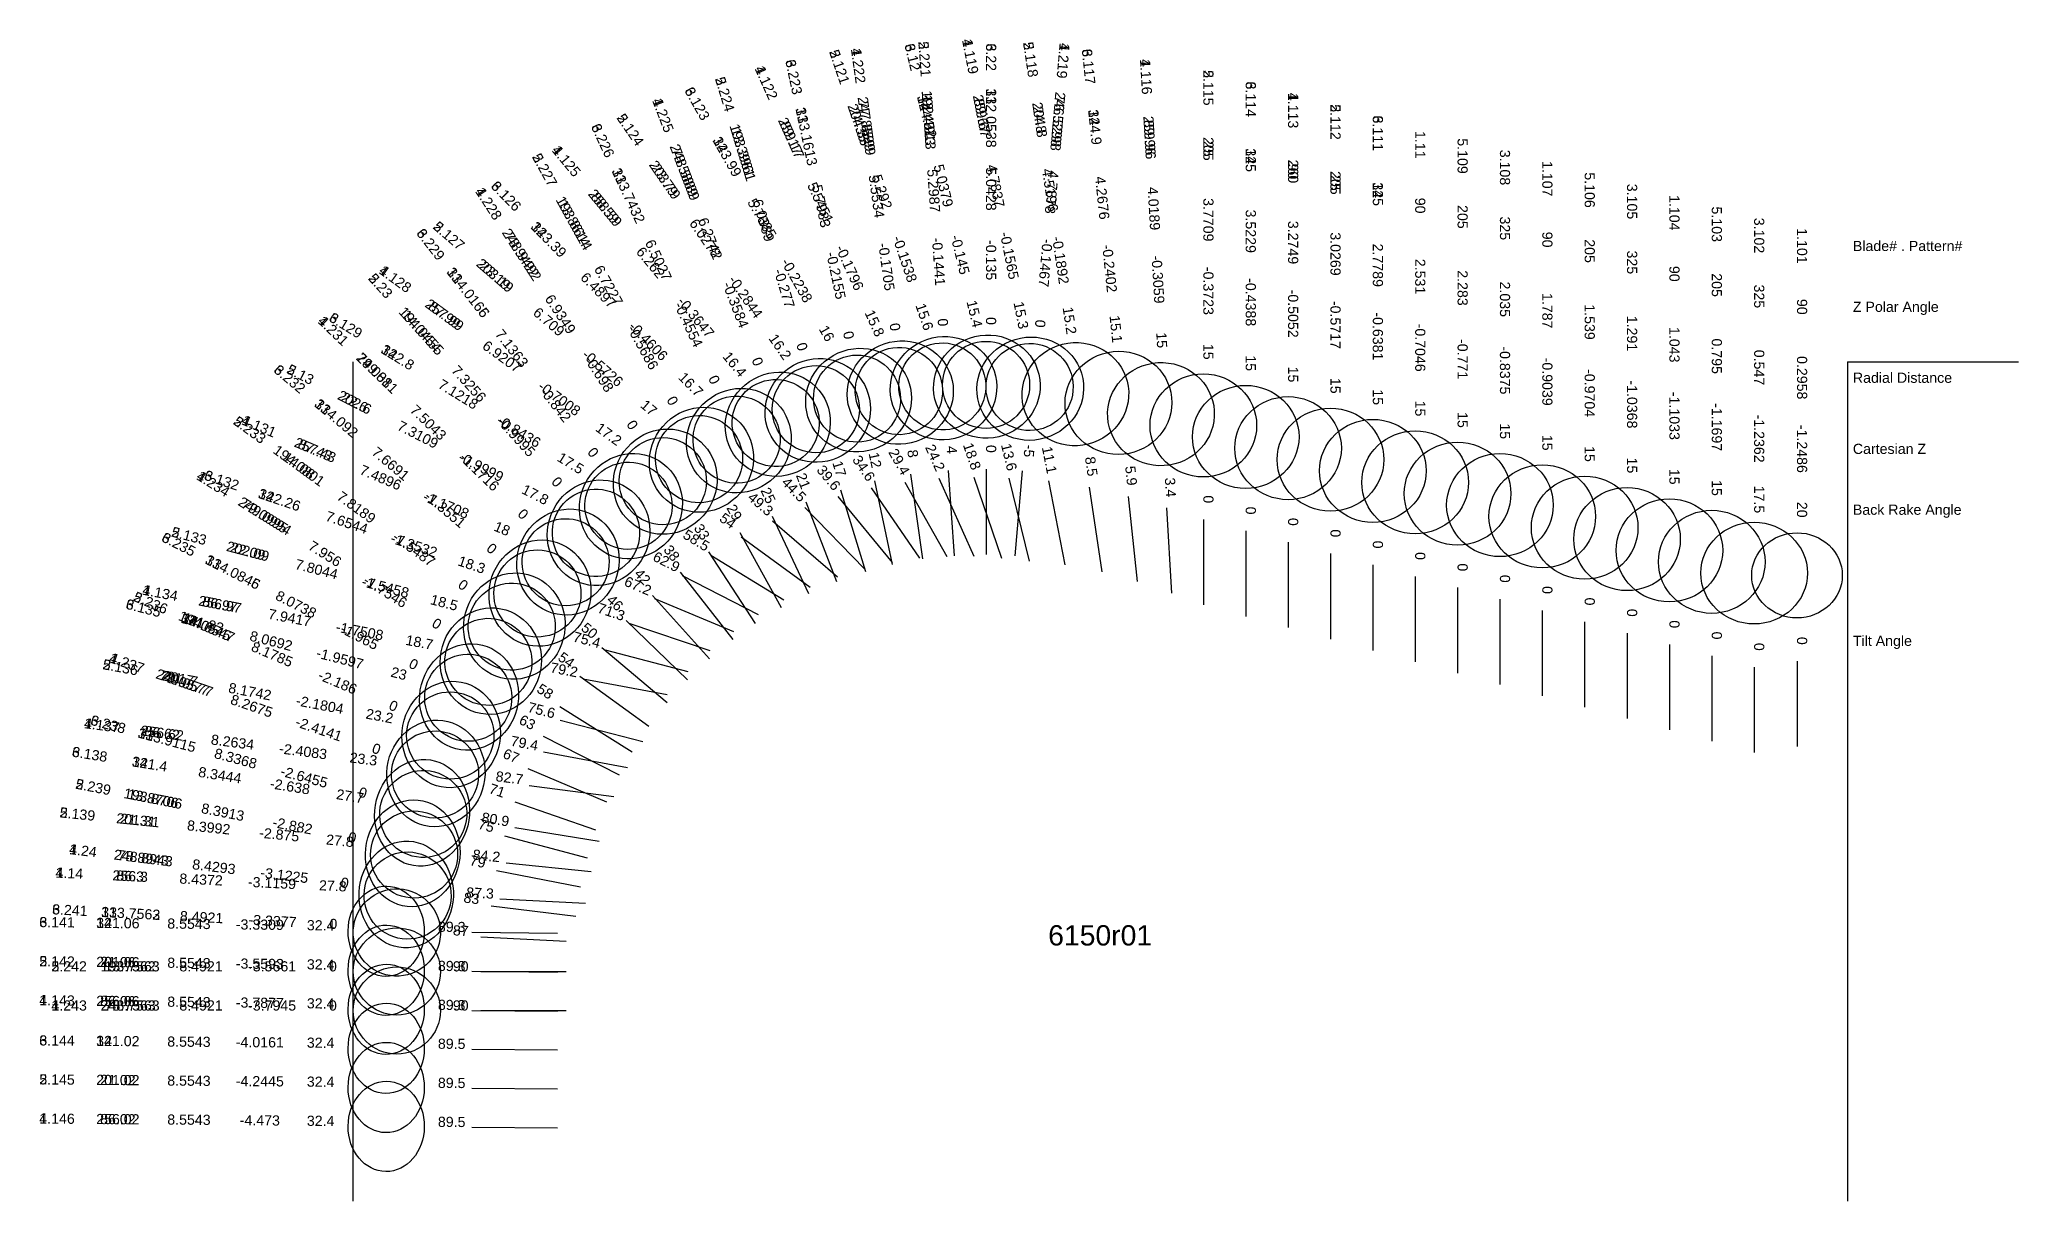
# Model space of a CAD drawing. Header units: inches. Extents: x -10.6 to 1, y -4.9 to 1.9.
import ezdxf
from ezdxf.enums import TextEntityAlignment as Align

# ---------------------------------------------------------------- set-up
doc = ezdxf.new("R2010")
doc.units = ezdxf.units.IN
doc.header["$MEASUREMENT"] = 0
for name, color, linetype, true_color in [('Blade_1', 30, 'Continuous', 0xff7f00), ('Blade_2', 7, 'Continuous', 0xcccc00), ('Blade_3', 7, 'Continuous', 0x00cc00), ('Blade_4', 7, 'Continuous', 0x00cccc), ('Blade_5', 7, 'Continuous', 0x0066cc), ('Blade_6', 190, 'Continuous', 0x7f00ff)]:
    doc.layers.add(name, color=color, linetype=linetype, true_color=true_color)
doc.styles.get("Standard").update_dxf_attribs({"font": 'arial.ttf'})

msp = doc.modelspace()

# ---------------------------------------------------------------- linework, layer by layer
for p, q in [((-8.75, 0), (-8.75, -4.911)), ((0, 0), (1, 0)), ((0, 0), (0, -4.911))]:
    msp.add_line(p, q)
at = {"layer": 'Blade_1'}
for p, q in [((-5.485, -0.658), (-5.415, -1.153)), ((-5.319, -0.681), (-5.114, -1.137)), ((-4.831, -0.637), (-4.874, -1.135)), ((-5.911, -0.788), (-5.592, -1.173)), ((-4.678, -0.696), (-4.581, -1.187)), ((-6.098, -0.818), (-5.918, -1.285)), ((-3.986, -0.855), (-3.957, -1.354)), ((-6.476, -1.024), (-6.072, -1.318)), ((-6.667, -1.111), (-6.394, -1.53)), ((-3.275, -1.055), (-3.275, -1.555)), ((-2.531, -1.255), (-2.531, -1.755)), ((-6.983, -1.384), (-6.522, -1.578)), ((-1.787, -1.454), (-1.787, -1.954)), ((-7.15, -1.514), (-6.79, -1.861)), ((-1.043, -1.653), (-1.043, -2.153)), ((-0.296, -1.751), (-0.296, -2.251)), ((-7.401, -1.854), (-6.91, -1.947)), ((-7.538, -2.016), (-7.114, -2.281)), ((-7.718, -2.479), (-7.222, -2.543)), ((-7.802, -2.574), (-7.329, -2.737)), ((-7.94, -3.182), (-7.444, -3.243)), ((-7.888, -3.142), (-7.388, -3.166)), ((-8.052, -3.794), (-7.552, -3.799)), ((-8, -3.795), (-7.5, -3.795)), ((-8.052, -4.477), (-7.552, -4.481))]:
    msp.add_line(p, q, dxfattribs=at)
for centre, major_axis, ratio in [((-5.545, -0.18), (0.285, 0.128), 0.962352), ((-4.784, -0.157), (0.307, 0.06), 0.96468), ((-4.788, -0.147), (0.254, -0.022), 1), ((-5.553, -0.171), (0.253, 0.035), 1), ((-4.019, -0.306), (0.312, 0.019), 0.965812), ((-6.262, -0.365), (0.241, 0.199), 0.959071), ((-6.274, -0.358), (0.238, 0.091), 1), ((-3.275, -0.505), (0.312, 0), 0.965926), ((-6.921, -0.701), (0.184, 0.253), 0.955091), ((-6.935, -0.698), (0.214, 0.139), 1), ((-2.531, -0.705), (0.312, 0), 0.965926), ((-1.787, -0.904), (0.312, 0), 0.965926), ((-1.043, -1.103), (0.312, 0), 0.965926), ((-7.49, -1.171), (0.121, 0.288), 0.950927), ((-7.504, -1.172), (0.177, 0.183), 1), ((-0.296, -1.249), (0.265, 0), 0.939693), ((-7.942, -1.751), (0.058, 0.307), 0.947135), ((-7.956, -1.755), (0.135, 0.216), 1), ((-8.263, -2.408), (0.04, 0.31), 0.91854), ((-8.268, -2.414), (0.083, 0.241), 1), ((-8.437, -3.116), (0.015, 0.312), 0.884343), ((-8.429, -3.122), (0.031, 0.253), 1), ((-8.554, -3.788), (0.003, 0.264), 0.844705), ((-8.492, -3.795), (0, 0.255), 1), ((-8.554, -4.473), (0.002, 0.264), 0.844336)]:
    msp.add_ellipse(centre, major_axis=major_axis, ratio=ratio, dxfattribs=at)
at = {"layer": 'Blade_2'}
for p, q in [((-5.264, -0.635), (-5.229, -1.134)), ((-5.115, -0.674), (-4.953, -1.148)), ((-5.895, -0.748), (-5.749, -1.226)), ((-5.715, -0.737), (-5.432, -1.149)), ((-4.439, -0.733), (-4.365, -1.228)), ((-3.771, -0.922), (-3.771, -1.422)), ((-6.484, -0.999), (-6.242, -1.437)), ((-6.292, -0.931), (-5.913, -1.257)), ((-3.027, -1.122), (-3.027, -1.622)), ((-6.821, -1.25), (-6.376, -1.478)), ((-6.996, -1.366), (-6.661, -1.737)), ((-7.272, -1.685), (-6.788, -1.811)), ((-7.42, -1.838), (-7.016, -2.132)), ((-7.634, -2.282), (-7.142, -2.374)), ((-7.725, -2.378), (-7.265, -2.574)), ((-7.908, -2.976), (-7.417, -3.071)), ((-7.852, -2.931), (-7.355, -2.981)), ((-8.052, -3.565), (-7.552, -3.571)), ((-8, -3.566), (-7.5, -3.566)), ((-8.052, -4.249), (-7.552, -4.253))]:
    msp.add_line(p, q, dxfattribs=at)
for centre, major_axis, ratio in [((-5.292, -0.154), (0.296, 0.101), 0.96327), ((-5.299, -0.144), (0.254, 0.018), 1), ((-4.52, -0.189), (0.309, 0.046), 0.965207), ((-6.028, -0.284), (0.257, 0.177), 0.960258), ((-6.039, -0.277), (0.244, 0.075), 1), ((-3.771, -0.372), (0.312, 0), 0.965926), ((-6.709, -0.573), (0.204, 0.237), 0.956455), ((-6.723, -0.569), (0.223, 0.124), 1), ((-3.027, -0.572), (0.312, 0), 0.965926), ((-7.311, -1), (0.142, 0.278), 0.952258), ((-7.326, -1), (0.19, 0.171), 1), ((-7.804, -1.546), (0.079, 0.302), 0.948211), ((-7.819, -1.549), (0.15, 0.206), 1), ((-8.174, -2.18), (0.058, 0.307), 0.919158), ((-8.179, -2.186), (0.1, 0.235), 1), ((-8.399, -2.875), (0.032, 0.311), 0.884446), ((-8.391, -2.882), (0.049, 0.25), 1), ((-8.554, -3.559), (0.003, 0.264), 0.844705), ((-8.492, -3.566), (0, 0.255), 1), ((-8.554, -4.245), (0.002, 0.264), 0.844336)]:
    msp.add_ellipse(centre, major_axis=major_axis, ratio=ratio, dxfattribs=at)
at = {"layer": 'Blade_3'}
for p, q in [((-5.043, -0.628), (-5.043, -1.128)), ((-4.909, -0.68), (-4.791, -1.166)), ((-5.696, -0.697), (-5.592, -1.186)), ((-5.518, -0.703), (-5.272, -1.138)), ((-4.211, -0.787), (-4.159, -1.285)), ((-6.295, -0.902), (-6.083, -1.355)), ((-6.104, -0.853), (-5.754, -1.21)), ((-3.523, -0.989), (-3.523, -1.489)), ((-6.653, -1.131), (-6.226, -1.392)), ((-6.833, -1.23), (-6.525, -1.624)), ((-2.779, -1.188), (-2.779, -1.688)), ((-2.035, -1.388), (-2.035, -1.888)), ((-7.133, -1.529), (-6.66, -1.689)), ((-1.291, -1.587), (-1.291, -2.087)), ((-7.292, -1.672), (-6.909, -1.993)), ((-0.547, -1.786), (-0.547, -2.286)), ((-7.635, -2.189), (-7.19, -2.416)), ((-7.536, -2.096), (-7.052, -2.221)), ((-7.861, -2.773), (-7.378, -2.902)), ((-7.801, -2.725), (-7.308, -2.804)), ((-8.052, -3.337), (-7.552, -3.343)), ((-8, -3.363), (-7.501, -3.39)), ((-8.052, -4.02), (-7.552, -4.024))]:
    msp.add_line(p, q, dxfattribs=at)
for centre, major_axis, ratio in [((-5.789, -0.224), (0.272, 0.154), 0.961365), ((-5.038, -0.145), (0.304, 0.073), 0.964041), ((-5.043, -0.135), (0.255, 0), 1), ((-5.798, -0.215), (0.249, 0.053), 1), ((-4.268, -0.24), (0.311, 0.032), 0.965577), ((-6.49, -0.461), (0.223, 0.219), 0.957794), ((-6.503, -0.455), (0.231, 0.108), 1), ((-3.523, -0.439), (0.312, 0), 0.965926), ((-2.779, -0.638), (0.312, 0), 0.965926), ((-7.122, -0.844), (0.163, 0.266), 0.953715), ((-7.136, -0.842), (0.201, 0.157), 1), ((-2.035, -0.838), (0.312, 0), 0.965926), ((-1.291, -1.037), (0.312, 0), 0.965926), ((-7.654, -1.353), (0.1, 0.296), 0.949597), ((-0.547, -1.236), (0.312, 0), 0.953717), ((-7.669, -1.355), (0.164, 0.195), 1), ((-8.069, -1.96), (0.078, 0.303), 0.920301), ((-8.074, -1.965), (0.116, 0.227), 1), ((-8.344, -2.638), (0.05, 0.309), 0.885166), ((-8.337, -2.645), (0.066, 0.246), 1), ((-8.554, -3.331), (0.003, 0.264), 0.844705), ((-8.492, -3.338), (0.013, 0.255), 1), ((-8.554, -4.016), (0.002, 0.264), 0.844336)]:
    msp.add_ellipse(centre, major_axis=major_axis, ratio=ratio, dxfattribs=at)
at = {"layer": 'Blade_4'}
for p, q in [((-5.485, -0.658), (-5.415, -1.153)), ((-5.319, -0.681), (-5.114, -1.137)), ((-4.831, -0.637), (-4.874, -1.135)), ((-5.911, -0.788), (-5.592, -1.173)), ((-4.678, -0.696), (-4.581, -1.187)), ((-6.098, -0.818), (-5.918, -1.285)), ((-3.986, -0.855), (-3.957, -1.354)), ((-6.476, -1.024), (-6.072, -1.318)), ((-6.667, -1.111), (-6.394, -1.53)), ((-3.275, -1.055), (-3.275, -1.555)), ((-6.983, -1.384), (-6.522, -1.578)), ((-7.15, -1.514), (-6.79, -1.861)), ((-7.401, -1.854), (-6.91, -1.947)), ((-7.538, -2.016), (-7.114, -2.281)), ((-7.718, -2.479), (-7.222, -2.543)), ((-7.802, -2.574), (-7.329, -2.737)), ((-7.94, -3.182), (-7.444, -3.243)), ((-7.888, -3.142), (-7.388, -3.166)), ((-8.052, -3.794), (-7.552, -3.799)), ((-8, -3.795), (-7.5, -3.795)), ((-8.052, -4.477), (-7.552, -4.481))]:
    msp.add_line(p, q, dxfattribs=at)
for centre, major_axis, ratio in [((-5.545, -0.18), (0.285, 0.128), 0.962352), ((-4.784, -0.157), (0.307, 0.06), 0.96468), ((-4.788, -0.147), (0.254, -0.022), 1), ((-5.553, -0.171), (0.253, 0.035), 1), ((-4.019, -0.306), (0.312, 0.019), 0.965812), ((-6.262, -0.365), (0.241, 0.199), 0.959071), ((-6.274, -0.358), (0.238, 0.091), 1), ((-3.275, -0.505), (0.312, 0), 0.965926), ((-6.921, -0.701), (0.184, 0.253), 0.955091), ((-6.935, -0.698), (0.214, 0.139), 1), ((-7.49, -1.171), (0.121, 0.288), 0.950927), ((-7.504, -1.172), (0.177, 0.183), 1), ((-7.942, -1.751), (0.058, 0.307), 0.947135), ((-7.956, -1.755), (0.135, 0.216), 1), ((-8.263, -2.408), (0.04, 0.31), 0.91854), ((-8.268, -2.414), (0.083, 0.241), 1), ((-8.437, -3.116), (0.015, 0.312), 0.884343), ((-8.429, -3.122), (0.031, 0.253), 1), ((-8.554, -3.788), (0.003, 0.264), 0.844705), ((-8.492, -3.795), (0, 0.255), 1), ((-8.554, -4.473), (0.002, 0.264), 0.844336)]:
    msp.add_ellipse(centre, major_axis=major_axis, ratio=ratio, dxfattribs=at)
at = {"layer": 'Blade_5'}
for p, q in [((-5.264, -0.635), (-5.229, -1.134)), ((-5.115, -0.674), (-4.953, -1.148)), ((-5.895, -0.748), (-5.749, -1.226)), ((-5.715, -0.737), (-5.432, -1.149)), ((-4.439, -0.733), (-4.365, -1.228)), ((-3.771, -0.922), (-3.771, -1.422)), ((-6.484, -0.999), (-6.242, -1.437)), ((-6.292, -0.931), (-5.913, -1.257)), ((-3.027, -1.122), (-3.027, -1.622)), ((-6.821, -1.25), (-6.376, -1.478)), ((-6.996, -1.366), (-6.661, -1.737)), ((-2.283, -1.321), (-2.283, -1.821)), ((-1.539, -1.52), (-1.539, -2.02)), ((-7.272, -1.685), (-6.788, -1.811)), ((-0.795, -1.72), (-0.795, -2.22)), ((-7.42, -1.838), (-7.016, -2.132)), ((-7.634, -2.282), (-7.142, -2.374)), ((-7.725, -2.378), (-7.265, -2.574)), ((-7.908, -2.976), (-7.417, -3.071)), ((-7.852, -2.931), (-7.355, -2.981)), ((-8.052, -3.565), (-7.552, -3.571)), ((-8, -3.566), (-7.5, -3.566)), ((-8.052, -4.249), (-7.552, -4.253))]:
    msp.add_line(p, q, dxfattribs=at)
for centre, major_axis, ratio in [((-5.292, -0.154), (0.296, 0.101), 0.96327), ((-5.299, -0.144), (0.254, 0.018), 1), ((-4.52, -0.189), (0.309, 0.046), 0.965207), ((-6.028, -0.284), (0.257, 0.177), 0.960258), ((-6.039, -0.277), (0.244, 0.075), 1), ((-3.771, -0.372), (0.312, 0), 0.965926), ((-6.709, -0.573), (0.204, 0.237), 0.956455), ((-6.723, -0.569), (0.223, 0.124), 1), ((-3.027, -0.572), (0.312, 0), 0.965926), ((-2.283, -0.771), (0.312, 0), 0.965926), ((-7.311, -1), (0.142, 0.278), 0.952258), ((-1.539, -0.97), (0.312, 0), 0.965926), ((-7.326, -1), (0.19, 0.171), 1), ((-0.795, -1.17), (0.312, 0), 0.965926), ((-7.804, -1.546), (0.079, 0.302), 0.948211), ((-7.819, -1.549), (0.15, 0.206), 1), ((-8.174, -2.18), (0.058, 0.307), 0.919158), ((-8.179, -2.186), (0.1, 0.235), 1), ((-8.399, -2.875), (0.032, 0.311), 0.884446), ((-8.391, -2.882), (0.049, 0.25), 1), ((-8.554, -3.559), (0.003, 0.264), 0.844705), ((-8.492, -3.566), (0, 0.255), 1), ((-8.554, -4.245), (0.002, 0.264), 0.844336)]:
    msp.add_ellipse(centre, major_axis=major_axis, ratio=ratio, dxfattribs=at)
at = {"layer": 'Blade_6'}
for p, q in [((-5.043, -0.628), (-5.043, -1.128)), ((-4.909, -0.68), (-4.791, -1.166)), ((-5.696, -0.697), (-5.592, -1.186)), ((-5.518, -0.703), (-5.272, -1.138)), ((-4.211, -0.787), (-4.159, -1.285)), ((-6.295, -0.902), (-6.083, -1.355)), ((-6.104, -0.853), (-5.754, -1.21)), ((-3.523, -0.989), (-3.523, -1.489)), ((-6.653, -1.131), (-6.226, -1.392)), ((-6.833, -1.23), (-6.525, -1.624)), ((-2.779, -1.188), (-2.779, -1.688)), ((-7.133, -1.529), (-6.66, -1.689)), ((-7.292, -1.672), (-6.909, -1.993)), ((-7.635, -2.189), (-7.19, -2.416)), ((-7.536, -2.096), (-7.052, -2.221)), ((-7.861, -2.773), (-7.378, -2.902)), ((-7.801, -2.725), (-7.308, -2.804)), ((-8.052, -3.337), (-7.552, -3.343)), ((-8, -3.363), (-7.501, -3.39)), ((-8.052, -4.02), (-7.552, -4.024))]:
    msp.add_line(p, q, dxfattribs=at)
for centre, major_axis, ratio in [((-5.789, -0.224), (0.272, 0.154), 0.961365), ((-5.038, -0.145), (0.304, 0.073), 0.964041), ((-5.043, -0.135), (0.255, 0), 1), ((-5.798, -0.215), (0.249, 0.053), 1), ((-4.268, -0.24), (0.311, 0.032), 0.965577), ((-6.49, -0.461), (0.223, 0.219), 0.957794), ((-6.503, -0.455), (0.231, 0.108), 1), ((-3.523, -0.439), (0.312, 0), 0.965926), ((-2.779, -0.638), (0.312, 0), 0.965926), ((-7.122, -0.844), (0.163, 0.266), 0.953715), ((-7.136, -0.842), (0.201, 0.157), 1), ((-7.654, -1.353), (0.1, 0.296), 0.949597), ((-7.669, -1.355), (0.164, 0.195), 1), ((-8.069, -1.96), (0.078, 0.303), 0.920301), ((-8.074, -1.965), (0.116, 0.227), 1), ((-8.344, -2.638), (0.05, 0.309), 0.885166), ((-8.337, -2.645), (0.066, 0.246), 1), ((-8.554, -3.331), (0.003, 0.264), 0.844705), ((-8.492, -3.338), (0.013, 0.255), 1), ((-8.554, -4.016), (0.002, 0.264), 0.844336)]:
    msp.add_ellipse(centre, major_axis=major_axis, ratio=ratio, dxfattribs=at)

# ---------------------------------------------------------------- texts
for s, height, p in [('Blade# . Pattern#', 0.05937, (0.031, 0.678)), ('Z Polar Angle', 0.05937, (0.031, 0.322)), ('Radial Distance', 0.05937, (0.031, -0.093)), ('Cartesian Z', 0.05937, (0.031, -0.509)), ('Back Rake Angle', 0.05937, (0.031, -0.865)), ('Tilt Angle', 0.0594, (0.031, -1.632))]:
    msp.add_text(s, height=height).set_placement(p, align=Align.MIDDLE_LEFT)
msp.add_text('6150r01', height=0.1187).set_placement((-4.375, -3.355), align=Align.MIDDLE_CENTER)
at = {"layer": 'Blade_1'}
for s, rotation, p in [('1.119', 281.1116, (-5.164, 1.781)), ('1.219', 265, (-4.621, 1.764)), ('1.222', 278, (-5.82, 1.728)), ('1.116', 273.3963, (-4.136, 1.666)), ('1.122', 294.2319, (-6.356, 1.621)), ('1.225', 291, (-6.961, 1.432)), ('77.8599', 278, (-5.771, 1.376)), ('89.67', 281.1116, (-5.096, 1.432)), ('76.5298', 265, (-4.652, 1.409)), ('1.113', 270, (-3.275, 1.47)), ('89.17', 294.2319, (-6.21, 1.297)), ('89.96', 273.3963, (-4.115, 1.31)), ('1.11', 270, (-2.531, 1.27)), ('1.125', 309.6333, (-7.522, 1.156)), ('78.5889', 291, (-6.834, 1.099)), ('1.107', 270, (-1.787, 1.071)), ('5.5451', 294.2319, (-6.039, 0.918)), ('5.5534', 278, (-5.713, 0.964)), ('4.7837', 281.1116, (-5.016, 1.024)), ('4.7878', 265, (-4.688, 0.995)), ('90', 270, (-3.275, 1.114)), ('1.228', 303, (-7.979, 0.91)), ('88.59', 309.6333, (-7.295, 0.882)), ('4.0189', 273.3963, (-4.09, 0.895)), ('90', 270, (-2.531, 0.914)), ('1.104', 270, (-1.043, 0.872)), ('6.2742', 291, (-6.685, 0.711)), ('3.2749', 270, (-3.275, 0.698)), ('78.9492', 303, (-7.785, 0.611)), ('-0.1565', 281.1116, (-4.935, 0.616)), ('-0.1467', 265, (-4.724, 0.581)), ('90', 270, (-1.787, 0.715)), ('1.101', 270, (-0.296, 0.678)), ('6.262', 309.6333, (-7.029, 0.562)), ('-0.1796', 294.2319, (-5.868, 0.539)), ('-0.1705', 278, (-5.655, 0.552)), ('-0.3059', 273.3963, (-4.066, 0.48)), ('2.531', 270, (-2.531, 0.499)), ('1.128', 323.9696, (-8.518, 0.461)), ('90', 270, (-1.043, 0.515)), ('87.99', 323.9696, (-8.23, 0.251)), ('6.9349', 303, (-7.559, 0.263)), ('-0.3647', 309.6333, (-6.764, 0.242)), ('-0.3584', 291, (-6.536, 0.323)), ('15.3', 281.1116, (-4.867, 0.267)), ('-0.5052', 270, (-3.275, 0.282)), ('1.787', 270, (-1.787, 0.299)), ('90', 270, (-0.296, 0.322)), ('1.231', 316, (-8.884, 0.16)), ('15.8', 294.2319, (-5.722, 0.214)), ('0', 265, (-4.755, 0.226)), ('6.9207', 323.9696, (-7.894, 0.007)), ('0', 278, (-5.605, 0.2)), ('15', 273.3963, (-4.044, 0.125)), ('-0.7046', 270, (-2.531, 0.083)), ('1.043', 270, (-1.043, 0.1)), ('79.0811', 316, (-8.627, -0.087)), ('-0.698', 303, (-7.332, -0.086)), ('16.4', 309.6333, (-6.537, -0.033)), ('0', 291, (-6.408, -0.009)), ('-0.9039', 270, (-1.787, -0.116)), ('0.2958', 270, (-0.296, -0.093)), ('15', 270, (-3.275, -0.074)), ('-0.7008', 323.9696, (-7.558, -0.238)), ('-1.1033', 270, (-1.043, -0.316)), ('1.131', 337.164, (-9.31, -0.404)), ('7.5043', 316, (-8.328, -0.376)), ('0', 303, (-7.138, -0.385)), ('15', 270, (-2.531, -0.273)), ('87.43', 337.164, (-8.981, -0.543)), ('17.2', 323.9696, (-7.269, -0.447)), ('15', 270, (-1.787, -0.473)), ('-1.2486', 270, (-0.296, -0.509)), ('-1.1716', 316, (-8.029, -0.664)), ('8', 278, (-5.501, -0.541)), ('24.2', 294.2319, (-5.368, -0.573)), ('-5', 265, (-4.82, -0.519)), ('11.1', 281.1116, (-4.701, -0.58)), ('1.234', 328, (-9.582, -0.739)), ('7.4896', 337.164, (-8.598, -0.704)), ('21', 291, (-6.14, -0.707)), ('39.6', 309.6333, (-5.987, -0.697)), ('3.4', 273.3963, (-3.993, -0.736)), ('15', 270, (-1.043, -0.672)), ('79.0995', 328, (-9.28, -0.927)), ('-1.1708', 337.164, (-8.215, -0.865)), ('0', 316, (-7.773, -0.912)), ('54', 323.9696, (-6.572, -0.954)), ('0', 270, (-3.275, -0.936)), ('20', 270, (-0.296, -0.865)), ('18', 337.164, (-7.887, -1.003)), ('33', 303, (-6.731, -1.011)), ('7.956', 328, (-8.928, -1.148)), ('0', 270, (-2.531, -1.136)), ('-1.7546', 328, (-8.575, -1.368)), ('67.2', 337.164, (-7.092, -1.338)), ('1.134', 349.22, (-9.882, -1.381)), ('86.97', 349.22, (-9.532, -1.448)), ('46', 316, (-7.235, -1.431)), ('0', 270, (-1.787, -1.335)), ('7.9417', 349.22, (-9.124, -1.526)), ('0', 328, (-8.273, -1.557)), ('-1.7508', 349.22, (-8.715, -1.604)), ('18.7', 349.22, (-8.365, -1.67)), ('0', 270, (-1.043, -1.535)), ('0', 270, (-0.296, -1.632)), ('1.237', 341, (-10.081, -1.79)), ('79.0577', 341, (-9.744, -1.906)), ('79.2', 349.22, (-7.518, -1.831)), ('8.2675', 341, (-9.351, -2.041)), ('58', 328, (-7.639, -1.953)), ('1.137', 352.6552, (-10.222, -2.156)), ('86.62', 352.6552, (-9.869, -2.201)), ('8.2634', 352.6552, (-9.457, -2.254)), ('-2.4141', 341, (-8.958, -2.176)), ('-2.4083', 352.6552, (-9.044, -2.308)), ('23.3', 352.6552, (-8.691, -2.353)), ('0', 341, (-8.621, -2.292)), ('82.7', 352.6552, (-7.836, -2.463)), ('71', 341, (-7.914, -2.536)), ('1.24', 353, (-10.332, -2.889)), ('78.8943', 353, (-9.979, -2.932)), ('1.14', 357.2524, (-10.41, -3.021)), ('86.3', 357.2524, (-10.054, -3.038)), ('8.4372', 357.2524, (-9.639, -3.058)), ('8.4293', 353, (-9.566, -2.983)), ('-3.1225', 353, (-9.154, -3.033)), ('-3.1159', 357.2524, (-9.224, -3.078)), ('27.8', 357.2524, (-8.868, -3.095)), ('0', 353, (-8.8, -3.077)), ('83', 353, (-8.058, -3.168)), ('87.3', 357.2524, (-8.006, -3.137)), ('1.143', 359.3318, (-10.481, -3.765)), ('1.243', 360, (-10.41, -3.795)), ('86.06', 359.3318, (-10.125, -3.769)), ('78.7563', 360, (-10.053, -3.795)), ('8.5543', 359.3318, (-9.709, -3.774)), ('8.4921', 360, (-9.638, -3.795)), ('-3.7877', 359.3318, (-9.294, -3.779)), ('-3.7945', 360, (-9.222, -3.795)), ('32.4', 359.3318, (-8.938, -3.783)), ('0', 360, (-8.866, -3.795)), ('89.3', 359.3318, (-8.171, -3.792)), ('90', 360, (-8.118, -3.795)), ('1.146', 359.5236, (-10.481, -4.457)), ('86.02', 359.5236, (-10.125, -4.46)), ('8.5543', 359.5236, (-9.709, -4.463)), ('-4.473', 359.5236, (-9.294, -4.467)), ('32.4', 359.5236, (-8.938, -4.47)), ('89.5', 359.5236, (-8.171, -4.476))]:
    msp.add_text(s, height=0.0594, rotation=rotation, dxfattribs=at).set_placement(p, align=Align.CENTER)
at = {"layer": 'Blade_2'}
for s, rotation, p in [('2.221', 274, (-5.432, 1.769)), ('2.118', 278.4805, (-4.811, 1.764)), ('2.121', 288.82, (-5.929, 1.716)), ('2.224', 287, (-6.6, 1.557)), ('2.115', 270, (-3.771, 1.603)), ('12.4913', 274, (-5.408, 1.413)), ('2.124', 304.6026, (-7.149, 1.341)), ('24.35', 288.82, (-5.814, 1.378)), ('24.8', 278.4805, (-4.758, 1.412)), ('2.112', 270, (-3.027, 1.403)), ('13.3961', 287, (-6.495, 1.216)), ('25', 270, (-3.771, 1.246)), ('2.227', 299, (-7.652, 1.108)), ('23.79', 304.6026, (-6.947, 1.048)), ('5.292', 288.82, (-5.68, 0.985)), ('5.2987', 274, (-5.379, 0.999)), ('4.5196', 278.4805, (-4.697, 1.001)), ('25', 270, (-3.027, 1.047)), ('13.8614', 299, (-7.48, 0.797)), ('6.0389', 287, (-6.374, 0.819)), ('3.7709', 270, (-3.771, 0.831)), ('2.127', 319.2935, (-8.206, 0.715)), ('6.0278', 304.6026, (-6.711, 0.706)), ('-0.1538', 288.82, (-5.546, 0.592)), ('-0.1441', 274, (-5.35, 0.584)), ('-0.1892', 278.4805, (-4.636, 0.59)), ('3.0269', 270, (-3.027, 0.631)), ('23.19', 319.2935, (-7.936, 0.483)), ('2.23', 312, (-8.609, 0.425)), ('6.7227', 299, (-7.278, 0.433)), ('-0.2844', 304.6026, (-6.475, 0.364)), ('-0.277', 287, (-6.252, 0.421)), ('-0.3723', 270, (-3.771, 0.415)), ('-0.5717', 270, (-3.027, 0.216)), ('14.0454', 312, (-8.37, 0.161)), ('6.709', 319.2935, (-7.621, 0.212)), ('15.6', 288.82, (-5.431, 0.254)), ('0', 274, (-5.325, 0.229)), ('15.2', 278.4805, (-4.583, 0.237)), ('-0.5686', 299, (-7.077, 0.07)), ('16.2', 304.6026, (-6.273, 0.071)), ('-0.5726', 319.2935, (-7.306, -0.059)), ('0', 287, (-6.148, 0.08)), ('15', 270, (-3.771, 0.059)), ('2.13', 332.9035, (-9.069, -0.1)), ('7.3256', 312, (-8.092, -0.148)), ('15', 270, (-3.027, -0.14)), ('22.6', 332.9035, (-8.752, -0.263)), ('17', 319.2935, (-7.036, -0.291)), ('0', 299, (-6.904, -0.242)), ('2.233', 324, (-9.37, -0.422)), ('7.3109', 332.9035, (-8.382, -0.452)), ('-0.9995', 312, (-7.814, -0.457)), ('14.08', 324, (-9.082, -0.631)), ('-0.9999', 332.9035, (-8.012, -0.641)), ('34.6', 304.6026, (-5.783, -0.639)), ('4', 274, (-5.273, -0.517)), ('18.8', 288.82, (-5.153, -0.562)), ('8.5', 278.4805, (-4.456, -0.616)), ('0', 312, (-7.576, -0.722)), ('17', 287, (-5.93, -0.634)), ('7.8189', 324, (-8.746, -0.875)), ('17.8', 332.9035, (-7.695, -0.803)), ('49.3', 319.2935, (-6.382, -0.854)), ('0', 270, (-3.771, -0.804)), ('29', 299, (-6.542, -0.895)), ('2.133', 345.3819, (-9.715, -1.047)), ('-1.5487', 324, (-8.409, -1.12)), ('0', 270, (-3.027, -1.003)), ('22.09', 345.3819, (-9.371, -1.137)), ('7.8044', 345.3819, (-8.969, -1.242)), ('62.9', 332.9035, (-6.927, -1.196)), ('-1.5458', 345.3819, (-8.566, -1.347)), ('42', 312, (-7.076, -1.277)), ('2.236', 337, (-9.944, -1.437)), ('18.5', 345.3819, (-8.222, -1.437)), ('0', 324, (-8.121, -1.329)), ('14.0546', 337, (-9.616, -1.576)), ('75.4', 345.3819, (-7.387, -1.655)), ('8.1785', 337, (-9.233, -1.738)), ('54', 324, (-7.517, -1.768)), ('2.136', 349.3599, (-10.115, -1.816)), ('21.7', 349.3599, (-9.765, -1.882)), ('-2.186', 337, (-8.85, -1.901)), ('8.1742', 349.3599, (-9.357, -1.958)), ('-2.1804', 349.3599, (-8.948, -2.035)), ('23.2', 349.3599, (-8.598, -2.101)), ('0', 337, (-8.523, -2.04)), ('79.4', 349.3599, (-7.75, -2.26)), ('67', 337, (-7.834, -2.332)), ('2.239', 349, (-10.274, -2.516)), ('13.8706', 349, (-9.924, -2.584)), ('2.139', 354.1942, (-10.364, -2.675)), ('21.31', 354.1942, (-10.01, -2.711)), ('8.3913', 349, (-9.516, -2.663)), ('8.3992', 354.1942, (-9.596, -2.753)), ('-2.875', 354.1942, (-9.183, -2.795)), ('-2.882', 349, (-9.108, -2.743)), ('27.8', 354.1942, (-8.828, -2.831)), ('0', 349, (-8.758, -2.811)), ('79', 349, (-8.024, -2.953)), ('84.2', 354.1942, (-7.97, -2.919)), ('2.142', 359.3318, (-10.481, -3.537)), ('2.242', 360, (-10.41, -3.566)), ('21.06', 359.3318, (-10.125, -3.541)), ('13.7562', 360, (-10.053, -3.566)), ('8.5543', 359.3318, (-9.709, -3.546)), ('8.4921', 360, (-9.638, -3.566)), ('-3.5593', 359.3318, (-9.294, -3.551)), ('-3.5661', 360, (-9.222, -3.566)), ('32.4', 359.3318, (-8.938, -3.555)), ('0', 360, (-8.866, -3.566)), ('89.3', 359.3318, (-8.171, -3.564)), ('90', 360, (-8.118, -3.566)), ('2.145', 359.5236, (-10.481, -4.228)), ('21.02', 359.5236, (-10.125, -4.231)), ('8.5543', 359.5236, (-9.709, -4.235)), ('-4.2445', 359.5236, (-9.294, -4.238)), ('32.4', 359.5236, (-8.938, -4.241)), ('89.5', 359.5236, (-8.171, -4.248))]:
    msp.add_text(s, height=0.0594, rotation=rotation, dxfattribs=at).set_placement(p, align=Align.CENTER)
at = {"layer": 'Blade_3'}
for s, rotation, p in [('3.12', 283.5894, (-5.502, 1.775)), ('3.22', 270, (-5.043, 1.782)), ('3.223', 282, (-6.197, 1.66)), ('3.117', 275.9303, (-4.472, 1.724)), ('3.114', 270, (-3.523, 1.536)), ('3.123', 299.4463, (-6.759, 1.496)), ('324.52', 283.5894, (-5.418, 1.428)), ('312.0538', 270, (-5.043, 1.426)), ('3.226', 295, (-7.313, 1.282)), ('313.1613', 282, (-6.123, 1.312)), ('324.9', 275.9303, (-4.435, 1.37)), ('3.111', 270, (-2.779, 1.337)), ('323.99', 299.4463, (-6.584, 1.186)), ('325', 270, (-3.523, 1.18)), ('3.108', 270, (-2.035, 1.137)), ('3.126', 314.4732, (-7.873, 0.949)), ('313.7432', 295, (-7.163, 0.96)), ('5.0379', 283.5894, (-5.321, 1.024)), ('5.0428', 270, (-5.043, 1.011)), ('4.2676', 275.9303, (-4.392, 0.956)), ('325', 270, (-2.779, 0.981)), ('5.7885', 299.4463, (-6.38, 0.824)), ('5.7983', 282, (-6.036, 0.905)), ('3.105', 270, (-1.291, 0.938)), ('323.39', 314.4732, (-7.624, 0.695)), ('3.5229', 270, (-3.523, 0.764)), ('325', 270, (-2.035, 0.781)), ('3.102', 270, (-0.547, 0.739)), ('3.229', 308, (-8.317, 0.669)), ('6.5027', 295, (-6.987, 0.583)), ('-0.145', 283.5894, (-5.223, 0.62)), ('-0.135', 270, (-5.043, 0.595)), ('-0.2238', 299.4463, (-6.176, 0.462)), ('-0.2155', 282, (-5.95, 0.499)), ('-0.2402', 275.9303, (-4.349, 0.543)), ('2.7789', 270, (-2.779, 0.565)), ('325', 270, (-1.291, 0.582)), ('314.0165', 308, (-8.098, 0.388)), ('6.4897', 314.4732, (-7.333, 0.398)), ('-0.4388', 270, (-3.523, 0.349)), ('2.035', 270, (-2.035, 0.366)), ('15.4', 283.5894, (-5.139, 0.274)), ('325', 270, (-0.547, 0.383)), ('3.129', 328.5092, (-8.806, 0.188)), ('-0.4554', 295, (-6.811, 0.206)), ('0', 270, (-5.043, 0.239)), ('15.1', 275.9303, (-4.312, 0.189)), ('-0.6381', 270, (-2.779, 0.149)), ('1.291', 270, (-1.291, 0.166)), ('7.1363', 308, (-7.842, 0.061)), ('-0.4606', 314.4732, (-7.041, 0.101)), ('16', 299.4463, (-6.001, 0.152)), ('0', 282, (-5.876, 0.15)), ('322.8', 328.5092, (-8.502, 0.002)), ('15', 270, (-3.523, -0.008)), ('-0.8375', 270, (-2.035, -0.05)), ('0.547', 270, (-0.547, -0.033)), ('3.232', 320, (-9.138, -0.123)), ('7.1218', 328.5092, (-8.148, -0.215)), ('16.7', 314.4732, (-6.792, -0.153)), ('0', 295, (-6.661, -0.117)), ('-1.0368', 270, (-1.291, -0.249)), ('314.092', 320, (-8.865, -0.352)), ('-0.842', 308, (-7.586, -0.267)), ('15', 270, (-2.779, -0.207)), ('-0.8436', 328.5092, (-7.793, -0.432)), ('-1.2362', 270, (-0.547, -0.449)), ('15', 270, (-2.035, -0.406)), ('7.6691', 320, (-8.547, -0.619)), ('17.5', 328.5092, (-7.49, -0.618)), ('0', 308, (-7.366, -0.548)), ('12', 282, (-5.721, -0.581)), ('29.4', 299.4463, (-5.577, -0.599)), ('0', 270, (-5.043, -0.509)), ('13.6', 283.5894, (-4.937, -0.564)), ('15', 270, (-1.291, -0.606)), ('3.132', 341.3381, (-9.526, -0.721)), ('44.5', 314.4732, (-6.188, -0.768)), ('5.9', 275.9303, (-4.223, -0.669)), ('322.26', 341.3381, (-9.188, -0.835)), ('-1.3551', 320, (-8.228, -0.886)), ('25', 295, (-6.345, -0.794)), ('17.5', 270, (-0.547, -0.805)), ('7.6544', 341.3381, (-8.794, -0.968)), ('0', 270, (-3.523, -0.87)), ('3.235', 333, (-9.782, -1.094)), ('-1.3532', 341.3381, (-8.401, -1.101)), ('58.5', 328.5092, (-6.754, -1.069)), ('314.0845', 333, (-9.465, -1.256)), ('18.3', 341.3381, (-8.063, -1.215)), ('0', 320, (-7.955, -1.115)), ('38', 308, (-6.906, -1.137)), ('0', 270, (-2.779, -1.069)), ('0', 270, (-2.035, -1.269)), ('3.135', 345.6052, (-9.982, -1.469)), ('8.0738', 333, (-9.095, -1.445)), ('321.83', 345.6052, (-9.637, -1.557)), ('71.3', 341.3381, (-7.246, -1.491)), ('0', 270, (-1.291, -1.468)), ('8.0692', 345.6052, (-9.235, -1.661)), ('-1.965', 333, (-8.724, -1.634)), ('50', 320, (-7.383, -1.595)), ('-1.9597', 345.6052, (-8.832, -1.764)), ('0', 333, (-8.407, -1.795)), ('0', 270, (-0.547, -1.667)), ('23', 345.6052, (-8.487, -1.852)), ('3.238', 345, (-10.189, -2.149)), ('63', 333, (-7.741, -2.135)), ('75.6', 345.6052, (-7.652, -2.067)), ('313.9115', 345, (-9.845, -2.241)), ('3.138', 350.8854, (-10.294, -2.325)), ('321.4', 350.8854, (-9.943, -2.382)), ('8.3368', 345, (-9.443, -2.349)), ('8.3444', 350.8854, (-9.532, -2.447)), ('-2.6455', 345, (-9.042, -2.457)), ('-2.638', 350.8854, (-9.122, -2.513)), ('27.7', 350.8854, (-8.77, -2.57)), ('0', 345, (-8.698, -2.549)), ('80.9', 350.8854, (-7.919, -2.706)), ('75', 345, (-7.976, -2.742)), ('3.241', 357, (-10.407, -3.237)), ('313.7562', 357, (-10.051, -3.256)), ('8.4921', 357, (-9.636, -3.278)), ('-3.3377', 357, (-9.221, -3.3)), ('3.141', 359.3318, (-10.481, -3.308)), ('321.06', 359.3318, (-10.125, -3.313)), ('8.5543', 359.3318, (-9.709, -3.317)), ('-3.3309', 359.3318, (-9.294, -3.322)), ('32.4', 359.3318, (-8.938, -3.326)), ('0', 357, (-8.865, -3.318)), ('89.3', 359.3318, (-8.171, -3.335)), ('87', 357, (-8.119, -3.357)), ('3.144', 359.5236, (-10.481, -4)), ('321.02', 359.5236, (-10.125, -4.003)), ('8.5543', 359.5236, (-9.709, -4.007)), ('-4.0161', 359.5236, (-9.294, -4.01)), ('32.4', 359.5236, (-8.938, -4.013)), ('89.5', 359.5236, (-8.171, -4.019))]:
    msp.add_text(s, height=0.0594, rotation=rotation, dxfattribs=at).set_placement(p, align=Align.CENTER)
at = {"layer": 'Blade_4'}
for s, rotation, p in [('4.119', 281.1116, (-5.164, 1.781)), ('4.219', 265, (-4.621, 1.764)), ('4.222', 278, (-5.82, 1.728)), ('4.116', 273.3963, (-4.136, 1.666)), ('4.122', 294.2319, (-6.356, 1.621)), ('4.225', 291, (-6.961, 1.432)), ('247.8599', 278, (-5.771, 1.376)), ('259.67', 281.1116, (-5.096, 1.432)), ('246.5298', 265, (-4.652, 1.409)), ('4.113', 270, (-3.275, 1.47)), ('259.17', 294.2319, (-6.21, 1.297)), ('259.96', 273.3963, (-4.115, 1.31)), ('248.5889', 291, (-6.834, 1.099)), ('4.125', 309.6333, (-7.522, 1.156)), ('260', 270, (-3.275, 1.114)), ('5.5451', 294.2319, (-6.039, 0.918)), ('5.5534', 278, (-5.713, 0.964)), ('4.7837', 281.1116, (-5.016, 1.024)), ('4.7878', 265, (-4.688, 0.995)), ('4.228', 303, (-7.979, 0.91)), ('258.59', 309.6333, (-7.295, 0.882)), ('4.0189', 273.3963, (-4.09, 0.895)), ('6.2742', 291, (-6.685, 0.711)), ('3.2749', 270, (-3.275, 0.698)), ('248.9492', 303, (-7.785, 0.611)), ('-0.1565', 281.1116, (-4.935, 0.616)), ('-0.1467', 265, (-4.724, 0.581)), ('6.262', 309.6333, (-7.029, 0.562)), ('-0.1796', 294.2319, (-5.868, 0.539)), ('-0.1705', 278, (-5.655, 0.552)), ('-0.3059', 273.3963, (-4.066, 0.48)), ('4.128', 323.9696, (-8.518, 0.461)), ('257.99', 323.9696, (-8.23, 0.251)), ('6.9349', 303, (-7.559, 0.263)), ('-0.3647', 309.6333, (-6.764, 0.242)), ('-0.3584', 291, (-6.536, 0.323)), ('15.3', 281.1116, (-4.867, 0.267)), ('-0.5052', 270, (-3.275, 0.282)), ('4.231', 316, (-8.884, 0.16)), ('15.8', 294.2319, (-5.722, 0.214)), ('0', 265, (-4.755, 0.226)), ('6.9207', 323.9696, (-7.894, 0.007)), ('0', 278, (-5.605, 0.2)), ('15', 273.3963, (-4.044, 0.125)), ('249.081', 316, (-8.627, -0.087)), ('-0.698', 303, (-7.332, -0.086)), ('16.4', 309.6333, (-6.537, -0.033)), ('0', 291, (-6.408, -0.009)), ('15', 270, (-3.275, -0.074)), ('-0.7008', 323.9696, (-7.558, -0.238)), ('4.131', 337.164, (-9.31, -0.404)), ('7.5043', 316, (-8.328, -0.376)), ('0', 303, (-7.138, -0.385)), ('257.43', 337.164, (-8.981, -0.543)), ('17.2', 323.9696, (-7.269, -0.447)), ('-1.1716', 316, (-8.029, -0.664)), ('8', 278, (-5.501, -0.541)), ('24.2', 294.2319, (-5.368, -0.573)), ('-5', 265, (-4.82, -0.519)), ('11.1', 281.1116, (-4.701, -0.58)), ('4.234', 328, (-9.582, -0.739)), ('7.4896', 337.164, (-8.598, -0.704)), ('21', 291, (-6.14, -0.707)), ('39.6', 309.6333, (-5.987, -0.697)), ('3.4', 273.3963, (-3.993, -0.736)), ('249.0994', 328, (-9.28, -0.927)), ('-1.1708', 337.164, (-8.215, -0.865)), ('0', 316, (-7.773, -0.912)), ('54', 323.9696, (-6.572, -0.954)), ('0', 270, (-3.275, -0.936)), ('18', 337.164, (-7.887, -1.003)), ('33', 303, (-6.731, -1.011)), ('7.956', 328, (-8.928, -1.148)), ('-1.7546', 328, (-8.575, -1.368)), ('67.2', 337.164, (-7.092, -1.338)), ('4.134', 349.22, (-9.882, -1.381)), ('256.97', 349.22, (-9.532, -1.448)), ('46', 316, (-7.235, -1.431)), ('7.9417', 349.22, (-9.124, -1.526)), ('0', 328, (-8.273, -1.557)), ('-1.7508', 349.22, (-8.715, -1.604)), ('18.7', 349.22, (-8.365, -1.67)), ('4.237', 341, (-10.081, -1.79)), ('249.0577', 341, (-9.744, -1.906)), ('79.2', 349.22, (-7.518, -1.831)), ('8.2675', 341, (-9.351, -2.041)), ('58', 328, (-7.639, -1.953)), ('4.137', 352.6552, (-10.222, -2.156)), ('256.62', 352.6552, (-9.869, -2.201)), ('8.2634', 352.6552, (-9.457, -2.254)), ('-2.4141', 341, (-8.958, -2.176)), ('-2.4083', 352.6552, (-9.044, -2.308)), ('23.3', 352.6552, (-8.691, -2.353)), ('0', 341, (-8.621, -2.292)), ('82.7', 352.6552, (-7.836, -2.463)), ('71', 341, (-7.914, -2.536)), ('4.24', 353, (-10.332, -2.889)), ('248.8943', 353, (-9.979, -2.932)), ('4.14', 357.2524, (-10.41, -3.021)), ('256.3', 357.2524, (-10.054, -3.038)), ('8.4372', 357.2524, (-9.639, -3.058)), ('8.4293', 353, (-9.566, -2.983)), ('-3.1225', 353, (-9.154, -3.033)), ('-3.1159', 357.2524, (-9.224, -3.078)), ('27.8', 357.2524, (-8.868, -3.095)), ('0', 353, (-8.8, -3.077)), ('83', 353, (-8.058, -3.168)), ('87.3', 357.2524, (-8.006, -3.137)), ('4.143', 359.3318, (-10.481, -3.765)), ('4.243', 360, (-10.41, -3.795)), ('256.06', 359.3318, (-10.125, -3.769)), ('248.7563', 360, (-10.053, -3.795)), ('8.5543', 359.3318, (-9.709, -3.774)), ('8.4921', 360, (-9.638, -3.795)), ('-3.7877', 359.3318, (-9.294, -3.779)), ('-3.7945', 360, (-9.222, -3.795)), ('32.4', 359.3318, (-8.938, -3.783)), ('0', 360, (-8.866, -3.795)), ('89.3', 359.3318, (-8.171, -3.792)), ('90', 360, (-8.118, -3.795)), ('4.146', 359.5236, (-10.481, -4.457)), ('256.02', 359.5236, (-10.125, -4.46)), ('8.5543', 359.5236, (-9.709, -4.463)), ('-4.473', 359.5236, (-9.294, -4.467)), ('32.4', 359.5236, (-8.938, -4.47)), ('89.5', 359.5236, (-8.171, -4.476))]:
    msp.add_text(s, height=0.0594, rotation=rotation, dxfattribs=at).set_placement(p, align=Align.CENTER)
at = {"layer": 'Blade_5'}
for s, rotation, p in [('5.221', 274, (-5.432, 1.769)), ('5.118', 278.4805, (-4.811, 1.764)), ('5.121', 288.82, (-5.929, 1.716)), ('5.224', 287, (-6.6, 1.557)), ('5.115', 270, (-3.771, 1.603)), ('204.35', 288.82, (-5.814, 1.378)), ('192.4913', 274, (-5.408, 1.413)), ('204.8', 278.4805, (-4.758, 1.412)), ('5.124', 304.6026, (-7.149, 1.341)), ('5.112', 270, (-3.027, 1.403)), ('193.3961', 287, (-6.495, 1.216)), ('205', 270, (-3.771, 1.246)), ('5.109', 270, (-2.283, 1.204)), ('5.227', 299, (-7.652, 1.108)), ('203.79', 304.6026, (-6.947, 1.048)), ('5.292', 288.82, (-5.68, 0.985)), ('5.2987', 274, (-5.379, 0.999)), ('4.5196', 278.4805, (-4.697, 1.001)), ('205', 270, (-3.027, 1.047)), ('5.106', 270, (-1.539, 1.005)), ('193.8614', 299, (-7.48, 0.797)), ('6.0389', 287, (-6.374, 0.819)), ('3.7709', 270, (-3.771, 0.831)), ('5.127', 319.2935, (-8.206, 0.715)), ('6.0278', 304.6026, (-6.711, 0.706)), ('205', 270, (-2.283, 0.848)), ('5.103', 270, (-0.795, 0.805)), ('-0.1538', 288.82, (-5.546, 0.592)), ('-0.1441', 274, (-5.35, 0.584)), ('-0.1892', 278.4805, (-4.636, 0.59)), ('3.0269', 270, (-3.027, 0.631)), ('205', 270, (-1.539, 0.648)), ('203.19', 319.2935, (-7.936, 0.483)), ('5.23', 312, (-8.609, 0.425)), ('6.7227', 299, (-7.278, 0.433)), ('-0.2844', 304.6026, (-6.475, 0.364)), ('-0.277', 287, (-6.252, 0.421)), ('-0.3723', 270, (-3.771, 0.415)), ('2.283', 270, (-2.283, 0.432)), ('205', 270, (-0.795, 0.449)), ('-0.5717', 270, (-3.027, 0.216)), ('194.0455', 312, (-8.37, 0.161)), ('6.709', 319.2935, (-7.621, 0.212)), ('15.6', 288.82, (-5.431, 0.254)), ('0', 274, (-5.325, 0.229)), ('15.2', 278.4805, (-4.583, 0.237)), ('1.539', 270, (-1.539, 0.233)), ('-0.5686', 299, (-7.077, 0.07)), ('16.2', 304.6026, (-6.273, 0.071)), ('-0.771', 270, (-2.283, 0.016)), ('0.795', 270, (-0.795, 0.033)), ('-0.5726', 319.2935, (-7.306, -0.059)), ('0', 287, (-6.148, 0.08)), ('15', 270, (-3.771, 0.059)), ('5.13', 332.9035, (-9.069, -0.1)), ('7.3256', 312, (-8.092, -0.148)), ('15', 270, (-3.027, -0.14)), ('-0.9704', 270, (-1.539, -0.183)), ('202.6', 332.9035, (-8.752, -0.263)), ('17', 319.2935, (-7.036, -0.291)), ('0', 299, (-6.904, -0.242)), ('5.233', 324, (-9.37, -0.422)), ('7.3109', 332.9035, (-8.382, -0.452)), ('-0.9995', 312, (-7.814, -0.457)), ('15', 270, (-2.283, -0.34)), ('-1.1697', 270, (-0.795, -0.382)), ('194.0801', 324, (-9.082, -0.631)), ('-0.9999', 332.9035, (-8.012, -0.641)), ('34.6', 304.6026, (-5.783, -0.639)), ('4', 274, (-5.273, -0.517)), ('18.8', 288.82, (-5.153, -0.562)), ('8.5', 278.4805, (-4.456, -0.616)), ('15', 270, (-1.539, -0.539)), ('0', 312, (-7.576, -0.722)), ('17', 287, (-5.93, -0.634)), ('7.8189', 324, (-8.746, -0.875)), ('17.8', 332.9035, (-7.695, -0.803)), ('49.3', 319.2935, (-6.382, -0.854)), ('0', 270, (-3.771, -0.804)), ('15', 270, (-0.795, -0.738)), ('29', 299, (-6.542, -0.895)), ('5.133', 345.3819, (-9.715, -1.047)), ('-1.5487', 324, (-8.409, -1.12)), ('0', 270, (-3.027, -1.003)), ('202.09', 345.3819, (-9.371, -1.137)), ('7.8044', 345.3819, (-8.969, -1.242)), ('62.9', 332.9035, (-6.927, -1.196)), ('-1.5458', 345.3819, (-8.566, -1.347)), ('42', 312, (-7.076, -1.277)), ('0', 270, (-2.283, -1.202)), ('5.236', 337, (-9.944, -1.437)), ('18.5', 345.3819, (-8.222, -1.437)), ('0', 324, (-8.121, -1.329)), ('0', 270, (-1.539, -1.402)), ('194.0547', 337, (-9.616, -1.576)), ('75.4', 345.3819, (-7.387, -1.655)), ('0', 270, (-0.795, -1.601)), ('8.1785', 337, (-9.233, -1.738)), ('54', 324, (-7.517, -1.768)), ('5.136', 349.3599, (-10.115, -1.816)), ('201.7', 349.3599, (-9.765, -1.882)), ('-2.186', 337, (-8.85, -1.901)), ('8.1742', 349.3599, (-9.357, -1.958)), ('-2.1804', 349.3599, (-8.948, -2.035)), ('23.2', 349.3599, (-8.598, -2.101)), ('0', 337, (-8.523, -2.04)), ('79.4', 349.3599, (-7.75, -2.26)), ('67', 337, (-7.834, -2.332)), ('5.239', 349, (-10.274, -2.516)), ('193.8706', 349, (-9.924, -2.584)), ('5.139', 354.1942, (-10.364, -2.675)), ('201.31', 354.1942, (-10.01, -2.711)), ('8.3913', 349, (-9.516, -2.663)), ('8.3992', 354.1942, (-9.596, -2.753)), ('-2.875', 354.1942, (-9.183, -2.795)), ('-2.882', 349, (-9.108, -2.743)), ('27.8', 354.1942, (-8.828, -2.831)), ('0', 349, (-8.758, -2.811)), ('79', 349, (-8.024, -2.953)), ('84.2', 354.1942, (-7.97, -2.919)), ('5.142', 359.3318, (-10.481, -3.537)), ('5.242', 360, (-10.41, -3.566)), ('201.06', 359.3318, (-10.125, -3.541)), ('193.7563', 360, (-10.053, -3.566)), ('8.5543', 359.3318, (-9.709, -3.546)), ('8.4921', 360, (-9.638, -3.566)), ('-3.5593', 359.3318, (-9.294, -3.551)), ('-3.5661', 360, (-9.222, -3.566)), ('32.4', 359.3318, (-8.938, -3.555)), ('0', 360, (-8.866, -3.566)), ('89.3', 359.3318, (-8.171, -3.564)), ('90', 360, (-8.118, -3.566)), ('5.145', 359.5236, (-10.481, -4.228)), ('201.02', 359.5236, (-10.125, -4.231)), ('8.5543', 359.5236, (-9.709, -4.235)), ('-4.2445', 359.5236, (-9.294, -4.238)), ('32.4', 359.5236, (-8.938, -4.241)), ('89.5', 359.5236, (-8.171, -4.248))]:
    msp.add_text(s, height=0.0594, rotation=rotation, dxfattribs=at).set_placement(p, align=Align.CENTER)
at = {"layer": 'Blade_6'}
for s, rotation, p in [('6.12', 283.5894, (-5.502, 1.775)), ('6.22', 270, (-5.043, 1.782)), ('6.223', 282, (-6.197, 1.66)), ('6.117', 275.9303, (-4.472, 1.724)), ('6.114', 270, (-3.523, 1.536)), ('6.123', 299.4463, (-6.759, 1.496)), ('144.52', 283.5894, (-5.418, 1.428)), ('132.0538', 270, (-5.043, 1.426)), ('6.226', 295, (-7.313, 1.282)), ('133.1613', 282, (-6.123, 1.312)), ('144.9', 275.9303, (-4.435, 1.37)), ('6.111', 270, (-2.779, 1.337)), ('143.99', 299.4463, (-6.584, 1.186)), ('145', 270, (-3.523, 1.18)), ('6.126', 314.4732, (-7.873, 0.949)), ('133.7432', 295, (-7.163, 0.96)), ('5.0379', 283.5894, (-5.321, 1.024)), ('5.0428', 270, (-5.043, 1.011)), ('4.2676', 275.9303, (-4.392, 0.956)), ('145', 270, (-2.779, 0.981)), ('5.7885', 299.4463, (-6.38, 0.824)), ('5.7983', 282, (-6.036, 0.905)), ('143.39', 314.4732, (-7.624, 0.695)), ('3.5229', 270, (-3.523, 0.764)), ('6.229', 308, (-8.317, 0.669)), ('6.5027', 295, (-6.987, 0.583)), ('-0.145', 283.5894, (-5.223, 0.62)), ('-0.135', 270, (-5.043, 0.595)), ('-0.2238', 299.4463, (-6.176, 0.462)), ('-0.2155', 282, (-5.95, 0.499)), ('-0.2402', 275.9303, (-4.349, 0.543)), ('2.7789', 270, (-2.779, 0.565)), ('134.0166', 308, (-8.098, 0.388)), ('6.4897', 314.4732, (-7.333, 0.398)), ('-0.4388', 270, (-3.523, 0.349)), ('15.4', 283.5894, (-5.139, 0.274)), ('6.129', 328.5092, (-8.806, 0.188)), ('-0.4554', 295, (-6.811, 0.206)), ('0', 270, (-5.043, 0.239)), ('15.1', 275.9303, (-4.312, 0.189)), ('-0.6381', 270, (-2.779, 0.149)), ('7.1363', 308, (-7.842, 0.061)), ('-0.4606', 314.4732, (-7.041, 0.101)), ('16', 299.4463, (-6.001, 0.152)), ('0', 282, (-5.876, 0.15)), ('142.8', 328.5092, (-8.502, 0.002)), ('15', 270, (-3.523, -0.008)), ('6.232', 320, (-9.138, -0.123)), ('7.1218', 328.5092, (-8.148, -0.215)), ('16.7', 314.4732, (-6.792, -0.153)), ('0', 295, (-6.661, -0.117)), ('134.092', 320, (-8.865, -0.352)), ('-0.842', 308, (-7.586, -0.267)), ('15', 270, (-2.779, -0.207)), ('-0.8436', 328.5092, (-7.793, -0.432)), ('7.6691', 320, (-8.547, -0.619)), ('17.5', 328.5092, (-7.49, -0.618)), ('0', 308, (-7.366, -0.548)), ('12', 282, (-5.721, -0.581)), ('29.4', 299.4463, (-5.577, -0.599)), ('0', 270, (-5.043, -0.509)), ('13.6', 283.5894, (-4.937, -0.564)), ('6.132', 341.3381, (-9.526, -0.721)), ('44.5', 314.4732, (-6.188, -0.768)), ('5.9', 275.9303, (-4.223, -0.669)), ('142.26', 341.3381, (-9.188, -0.835)), ('-1.3551', 320, (-8.228, -0.886)), ('25', 295, (-6.345, -0.794)), ('7.6544', 341.3381, (-8.794, -0.968)), ('0', 270, (-3.523, -0.87)), ('6.235', 333, (-9.782, -1.094)), ('-1.3532', 341.3381, (-8.401, -1.101)), ('58.5', 328.5092, (-6.754, -1.069)), ('134.0846', 333, (-9.465, -1.256)), ('18.3', 341.3381, (-8.063, -1.215)), ('0', 320, (-7.955, -1.115)), ('38', 308, (-6.906, -1.137)), ('0', 270, (-2.779, -1.069)), ('6.135', 345.6052, (-9.982, -1.469)), ('8.0738', 333, (-9.095, -1.445)), ('141.83', 345.6052, (-9.637, -1.557)), ('71.3', 341.3381, (-7.246, -1.491)), ('8.0692', 345.6052, (-9.235, -1.661)), ('-1.965', 333, (-8.724, -1.634)), ('50', 320, (-7.383, -1.595)), ('-1.9597', 345.6052, (-8.832, -1.764)), ('0', 333, (-8.407, -1.795)), ('23', 345.6052, (-8.487, -1.852)), ('6.238', 345, (-10.189, -2.149)), ('63', 333, (-7.741, -2.135)), ('75.6', 345.6052, (-7.652, -2.067)), ('133.9115', 345, (-9.845, -2.241)), ('6.138', 350.8854, (-10.294, -2.325)), ('141.4', 350.8854, (-9.943, -2.382)), ('8.3368', 345, (-9.443, -2.349)), ('8.3444', 350.8854, (-9.532, -2.447)), ('-2.6455', 345, (-9.042, -2.457)), ('-2.638', 350.8854, (-9.122, -2.513)), ('27.7', 350.8854, (-8.77, -2.57)), ('0', 345, (-8.698, -2.549)), ('80.9', 350.8854, (-7.919, -2.706)), ('75', 345, (-7.976, -2.742)), ('6.241', 357, (-10.407, -3.237)), ('133.7563', 357, (-10.051, -3.256)), ('8.4921', 357, (-9.636, -3.278)), ('-3.3377', 357, (-9.221, -3.3)), ('6.141', 359.3318, (-10.481, -3.308)), ('141.06', 359.3318, (-10.125, -3.313)), ('8.5543', 359.3318, (-9.709, -3.317)), ('-3.3309', 359.3318, (-9.294, -3.322)), ('32.4', 359.3318, (-8.938, -3.326)), ('0', 357, (-8.865, -3.318)), ('89.3', 359.3318, (-8.171, -3.335)), ('87', 357, (-8.119, -3.357)), ('6.144', 359.5236, (-10.481, -4)), ('141.02', 359.5236, (-10.125, -4.003)), ('8.5543', 359.5236, (-9.709, -4.007)), ('-4.0161', 359.5236, (-9.294, -4.01)), ('32.4', 359.5236, (-8.938, -4.013)), ('89.5', 359.5236, (-8.171, -4.019))]:
    msp.add_text(s, height=0.0594, rotation=rotation, dxfattribs=at).set_placement(p, align=Align.CENTER)

doc.saveas('drawing.dxf')
